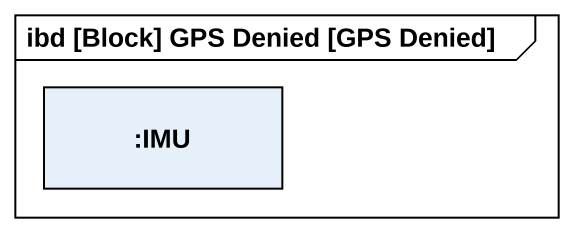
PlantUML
@startuml
mainframe ibd [Block] GPS Denied [GPS Denied]
rectangle ":IMU" as IMU
@enduml
